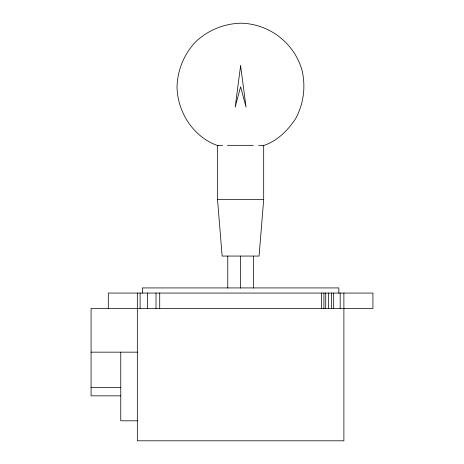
<?xml version="1.0" encoding="UTF-8"?>
<svg xmlns="http://www.w3.org/2000/svg" width="464" height="464" viewBox="0 0 464 464"><rect width="100%" height="100%" fill="white"/><g stroke="black" fill="none" stroke-linecap="round" stroke-linejoin="round"><path stroke-width="0.7" d="M258.576 145.325L263.691 145.325L263.691 199.537L259.074 256.064L222.14 256.064L217.523 199.537L217.523 145.325L222.621 145.325M263.071 145.731C277.014 141.288 287.779 130.564 295.678 118.587C303.647 103.814 305.904 86.664 302.035 70.331C294.228 42.868 269.155 23.629 240.607 23.2C223.828 23.687 207.849 30.305 195.64 41.824C184.121 54.033 177.503 70.018 177.016 86.791C177.41 112.288 193.621 137.448 218.15 145.731M227.395 145.325L253.338 145.325M217.523 199.537L263.691 199.537M91.072 352.159L137.321 352.159M91.072 387.452L120.773 387.452M120.698 395.838L91.072 395.838L91.072 308.479L372.928 308.479L372.928 293.062L108.286 293.062L108.286 308.479M137.321 420.802L120.773 420.802L120.773 352.159M343.894 293.062L343.894 440.8L137.321 440.8L137.321 293.062M340.176 293.062L340.176 308.479M338.83 293.062L338.83 287.924L142.384 287.924L142.384 293.062M333.68 293.062L333.68 308.479M331.36 293.062L331.36 308.479M328.645 293.062L328.645 308.479M325.722 293.062L325.722 308.479M323.924 293.062L323.924 308.479M321.506 293.062L321.506 308.479M253.454 256.064L253.454 288.08M240.607 256.064L240.607 288.08M227.76 256.064L227.76 288.08M159.715 293.062L159.715 308.479M156.014 293.062L156.014 308.479M147.616 293.062L147.616 308.479M140.099 293.062L140.099 308.479M240.607 65.749L235.161 107.12L240.607 86.791L246.053 107.12L240.607 65.749"/></g></svg>
